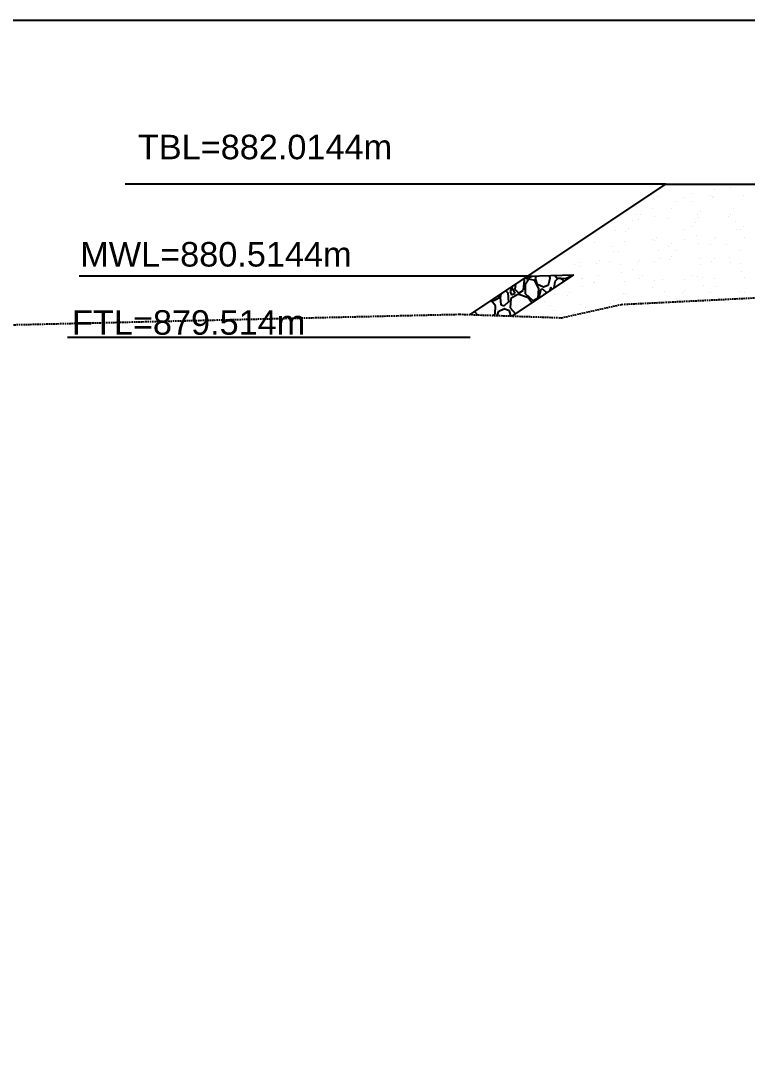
# Model space of a CAD drawing. Header units: millimetres. Extents: x 2640 to 12113, y 6003 to 13668.
# Drawn here: x 3913.5 to 4032, y 12209 to 12377.2 of the extents above; entities that cross this region are included whole.
import ezdxf

# ---------------------------------------------------------------- set-up
doc = ezdxf.new("R2010")
doc.units = ezdxf.units.MM
doc.linetypes.add('HIDDEN', pattern=[0.375, 0.25, -0.125])
doc.layers.add('GL', color=3, linetype='HIDDEN')
doc.styles.get("Standard").update_dxf_attribs({"font": 'arial.ttf'})

msp = doc.modelspace()

# ---------------------------------------------------------------- hatches: boundary and pattern name
h = msp.add_hatch()
h.set_pattern_fill('GRAVEL', color=256, scale=0.25, angle=90)
h.set_pattern_definition([(318.0127875, (15854.0981, 3462.3663), (57.149999996, -50.800000004), [0.8543036, -84.576209]), (274.969741, (15854.7331, 3461.7948), (-6.350000362, 76.19999997), [1.4660118, -145.1351222]), (222.510447, (15854.8601, 3460.3343), (69.849999976, 63.500000027), [1.0337038, -102.336807]), (357.273689, (15856.4476, 3457.8578), (-126.9999999993, 6.350000013), [1.3350113, -132.1660936]), (22.8336542, (15857.7811, 3457.7943), (-76.199999999, -31.7500000027), [1.3090842, -129.5995194]), (87.273689, (15858.9876, 3458.3023), (-6.350000013, -126.9999999993), [1.3350113, -132.1660936]), (127.6942405, (15859.0511, 3459.6358), (63.5000000048, -82.5499999963), [1.7654842, -174.7827883]), (162.2553284, (15857.9716, 3461.0328), (-139.699999996, 44.450000012), [1.6667988, -165.0131415]), (211.4295656, (15856.3841, 3461.5408), (-82.5499999956, -50.800000007), [1.3395325, -132.6138642]), (265.2363583, (15855.2411, 3460.8423), (6.350000011, 69.849999999), [1.5292832, -74.9348424]), (312.3974378, (15855.1141, 3459.31829), (69.8500000027, -76.1999999976), [1.9776948, -195.7919313]), (228.814075, (15856.5111, 3464.1443), (-38.100000003, -44.449999997), [0.6750113, -66.8264146]), (261.4692344, (15856.0666, 3463.6363), (12.6999999856, 82.550000002), [1.284205, -127.1365975]), (315, (15855.876, 3462.3663), (6.35, -1e-15), [0.8980233, -8.0822328]), (293.1985905, (15855.1141, 3461.9218), (-12.7, 31.75), [0.4836033, -47.876556]), (21.8014095, (15855.3046, 3461.4773), (-19.05, -6.35), [0.683914, -33.5118825]), (120.9637565, (15855.9396, 3461.7313), (-12.7, 19.05), [1.1107991, -35.9157454]), (251.565051, (15855.3681, 3462.6838), (6.35, 12.7), [0.8032179, -19.2772453]), (106.3895403, (15855.3046, 3457.7943), (-19.05, 63.5), [1.12522, -111.3970667]), (160.346176, (15854.9871, 3458.8738), (69.849999999, -25.400000002), [0.9439973, -93.4555392]), (23.1985905, (15854.0981, 3462.6838), (-31.75, -12.7), [0.9672002, -47.392959]), (73.6104597, (15854.9871, 3463.0648), (-19.0499999956, -63.500000001), [1.12522, -111.3970667]), (69.443955, (15859.2416, 3457.7943), (-12.7, -31.75), [1.085088, -53.1693358]), (24.7751406, (15859.6226, 3458.8103), (-69.849999983, -31.750000038), [0.9091803, -90.0089835]), (156.8014095, (15860.4481, 3462.7473), (-31.75, 12.7), [0.9672003, -47.392959]), (107.3540246, (15859.5591, 3463.1283), (25.400000005, -82.549999998), [1.0644569, -105.38094]), (159.443955, (15860.4481, 3459.6358), (31.75, -12.7), [0.542544, -53.7118798]), (191.309932, (15860.4481, 3462.3663), (-25.4, -6.35), [0.3237865, -32.0549874]), (255.963757, (15860.1306, 3462.3028), (6.35, 19.05), [1.3090842, -24.8726365]), (276.009006, (15859.8131, 3461.0328), (-6.350000003, 63.5), [1.2131675, -120.1034122]), (33.690068, (15856.5111, 3461.7313), (-12.7, -6.35), [0.9158097, -21.979441]), (83.1572266, (15857.2731, 3462.2393), (12.6999999943, 107.9500000007), [1.598892, -158.2900227]), (150.945396, (15857.4636, 3463.8268), (44.45, -25.4), [0.6537706, -64.7234808]), (180, (15856.892, 3464.144), (-6.35, -6.35), [0.381, -5.969]), (210.256437, (15859.6226, 3460.9058), (44.450000002, 25.399999997), [0.8821674, -87.334852]), (138.0127875, (15858.8606, 3460.4613), (-57.149999996, 50.800000004), [1.7086072, -83.7219055]), (90, (15857.5906, 3461.604), (-6.35, 6.35), [1.651, -4.699]), (55.3048465, (15857.5906, 3463.2553), (44.449999966, 63.500000024), [1.004024, -99.3982918]), (344.054604, (15858.1621, 3464.0808), (25.4, -6.35), [0.9245727, -45.304125]), (297.6459754, (15859.0511, 3463.8268), (63.4999999916, -120.6500000044), [1.5053627, -149.031161]), (265.4260787, (15859.7496, 3462.4933), (-6.35, -82.55), [1.5925737, -157.6646161])])
h.paths.add_polyline_path([(3986.81, 12329.225), (3993.669, 12328.991), (4003.718, 12335.69), (3996.228, 12335.504)])

# ---------------------------------------------------------------- linework, layer by layer
at = {"color": 1}
msp.add_line((4018.728, 12350.504), (3930.561, 12350.504), dxfattribs=at)
for p, q in [((3986.81, 12329.225), (4018.728, 12350.504)), ((4018.728, 12350.504), (4048.728, 12350.504)), ((4018.728, 12350.504), (4018.728, 12350.504)), ((3993.669, 12328.991), (4003.718, 12335.69)), ((3996.228, 12335.504), (4003.718, 12335.69))]:
    msp.add_line(p, q)
at = {"linetype": 'Continuous'}
for p, q in [((4016.377, 12348.667), (4016.377, 12348.667)), ((4022.917, 12348.944), (4022.917, 12348.944)), ((4026.072, 12348.609), (4026.072, 12348.609)), ((4026.754, 12349.68), (4026.754, 12349.68)), ((4029.359, 12349.964), (4029.359, 12349.964)), ((4031.39, 12348.639), (4031.39, 12348.639)), ((4016.708, 12348.159), (4016.708, 12348.159)), ((4016.968, 12348.026), (4016.968, 12348.026)), ((4017.397, 12348.494), (4017.397, 12348.494)), ((4020.394, 12347.628), (4020.394, 12347.628)), ((4021.602, 12348.319), (4021.602, 12348.319)), ((4023.091, 12347.622), (4023.091, 12347.622)), ((4026.421, 12348.275), (4026.421, 12348.275)), ((4026.496, 12348.479), (4026.496, 12348.479)), ((4014.033, 12345.577), (4014.033, 12345.577)), ((4014.651, 12345.498), (4014.651, 12345.498)), ((4016.648, 12346.602), (4016.648, 12346.602)), ((4016.822, 12345.28), (4016.822, 12345.28)), ((4019.711, 12346.557), (4019.711, 12346.557)), ((4023.967, 12345.597), (4023.967, 12345.597)), ((4024.396, 12346.065), (4024.396, 12346.065)), ((4029.009, 12345.204), (4029.009, 12345.204)), ((4029.225, 12345.626), (4029.225, 12345.626)), ((4029.813, 12346.514), (4029.813, 12346.514)), ((4010.38, 12344.26), (4010.38, 12344.26)), ((4013.351, 12344.506), (4013.351, 12344.506)), ((4014.326, 12344.724), (4014.326, 12344.724)), ((4019.22, 12344.884), (4019.22, 12344.884)), ((4022.864, 12343.574), (4022.864, 12343.574)), ((4023.545, 12344.172), (4023.545, 12344.172)), ((4024.114, 12345.044), (4024.114, 12345.044)), ((4030.085, 12344.449), (4030.085, 12344.449)), ((4031.396, 12343.635), (4031.396, 12343.635)), ((4006.99, 12342.454), (4006.99, 12342.454)), ((4010.554, 12342.938), (4010.554, 12342.938)), ((4012.197, 12342.82), (4012.197, 12342.82)), ((4012.626, 12343.288), (4012.626, 12343.288)), ((4021.651, 12343.069), (4021.651, 12343.069)), ((4023.817, 12342.107), (4023.817, 12342.107)), ((4030.259, 12343.127), (4030.259, 12343.127)), ((4030.967, 12343.167), (4030.967, 12343.167)), ((4004.286, 12340.596), (4004.286, 12340.596)), ((4007.167, 12340.978), (4007.167, 12340.978)), ((4009.881, 12340.292), (4009.881, 12340.292)), ((4012.061, 12341.138), (4012.061, 12341.138)), ((4016.504, 12341.523), (4016.504, 12341.523)), ((4016.955, 12341.298), (4016.955, 12341.298)), ((4017.277, 12341.83), (4017.277, 12341.83)), ((4019.197, 12340.391), (4019.197, 12340.391)), ((4019.626, 12340.859), (4019.626, 12340.859)), ((4021.849, 12341.458), (4021.849, 12341.458)), ((4023.991, 12340.785), (4023.991, 12340.785)), ((4026.086, 12340.699), (4026.086, 12340.699)), ((4026.743, 12341.618), (4026.743, 12341.618)), ((4026.768, 12341.77), (4026.768, 12341.77)), ((4028.651, 12340.639), (4028.651, 12340.639)), ((4031.637, 12341.778), (4031.637, 12341.778)), ((4010.144, 12339.472), (4010.144, 12339.472)), ((4011.009, 12339.488), (4011.009, 12339.488)), ((4017.548, 12339.765), (4017.548, 12339.765)), ((4019.726, 12338.647), (4019.726, 12338.647)), ((4020.408, 12339.718), (4020.408, 12339.718)), ((4029.093, 12338.555), (4029.093, 12338.555)), ((4030.713, 12339.677), (4030.713, 12339.677)), ((3999.729, 12337.595), (3999.729, 12337.595)), ((4003.783, 12337.42), (4003.783, 12337.42)), ((4004.623, 12337.755), (4004.623, 12337.755)), ((4004.74, 12337.146), (4004.74, 12337.146)), ((4007.427, 12337.614), (4007.427, 12337.614)), ((4007.856, 12338.082), (4007.856, 12338.082)), ((4009.517, 12337.915), (4009.517, 12337.915)), ((4011.28, 12337.423), (4011.28, 12337.423)), ((4014.047, 12337.667), (4014.047, 12337.667)), ((4014.411, 12338.075), (4014.411, 12338.075)), ((4016.88, 12337.863), (4016.88, 12337.863)), ((4017.723, 12338.443), (4017.723, 12338.443)), ((4019.305, 12338.235), (4019.305, 12338.235)), ((4024.199, 12338.395), (4024.199, 12338.395)), ((4024.445, 12337.335), (4024.445, 12337.335)), ((4026.197, 12337.961), (4026.197, 12337.961)), ((4026.626, 12338.429), (4026.626, 12338.429)), ((4029.239, 12337.716), (4029.239, 12337.716)), ((4030.985, 12337.612), (4030.985, 12337.612)), ((3996.085, 12335.306), (3996.085, 12335.306)), ((3997.423, 12335.369), (3997.423, 12335.369)), ((4007.687, 12335.616), (4007.687, 12335.616)), ((4011.454, 12336.101), (4011.454, 12336.101)), ((4013.365, 12336.596), (4013.365, 12336.596)), ((4014.426, 12335.185), (4014.426, 12335.185)), ((4014.855, 12335.653), (4014.855, 12335.653)), ((4022.879, 12335.664), (4022.879, 12335.664)), ((4023.88, 12335.433), (4023.88, 12335.433)), ((4024.717, 12335.27), (4024.717, 12335.27)), ((4026.712, 12335.121), (4026.712, 12335.121)), ((4031.159, 12336.29), (4031.159, 12336.29)), ((4031.606, 12335.281), (4031.606, 12335.281)), ((3995.656, 12334.838), (3995.656, 12334.838)), ((3997.347, 12334.161), (3997.347, 12334.161)), ((3998.472, 12334.804), (3998.472, 12334.804)), ((4001.327, 12333.564), (4001.327, 12333.564)), ((4002.241, 12334.321), (4002.241, 12334.321)), ((4005.012, 12335.081), (4005.012, 12335.081)), ((4005.11, 12335.086), (4005.11, 12335.086)), ((4005.186, 12333.759), (4005.186, 12333.759)), ((4007.005, 12334.544), (4007.005, 12334.544)), ((4007.135, 12334.481), (4007.135, 12334.481)), ((4012.03, 12334.641), (4012.03, 12334.641)), ((4016.518, 12333.613), (4016.518, 12333.613)), ((4016.924, 12334.801), (4016.924, 12334.801)), ((4018.177, 12334.993), (4018.177, 12334.993)), ((4021.818, 12334.961), (4021.818, 12334.961)), ((4024.891, 12333.948), (4024.891, 12333.948)), ((4026.783, 12333.86), (4026.783, 12333.86)), ((3992.204, 12332.463), (3992.204, 12332.463)), ((3993.34, 12332.309), (3993.34, 12332.309)), ((3998.744, 12332.739), (3998.744, 12332.739)), ((4000.644, 12332.493), (4000.644, 12332.493)), ((4002.656, 12332.408), (4002.656, 12332.408)), ((4003.085, 12332.876), (4003.085, 12332.876)), ((4011.909, 12332.651), (4011.909, 12332.651)), ((4012.11, 12332.656), (4012.11, 12332.656)), ((4018.449, 12332.928), (4018.449, 12332.928)), ((4020.422, 12331.808), (4020.422, 12331.808)), ((4021.426, 12332.755), (4021.426, 12332.755)), ((4021.855, 12333.223), (4021.855, 12333.223)), ((4026.1, 12332.789), (4026.1, 12332.789)), ((4030.88, 12333.004), (4030.88, 12333.004)), ((4031.613, 12332.84), (4031.613, 12332.84)), ((3990.188, 12330.415), (3990.188, 12330.415)), ((3991.315, 12330.1), (3991.315, 12330.1)), ((3992.476, 12330.398), (3992.476, 12330.398)), ((3994.284, 12330.442), (3994.284, 12330.442)), ((3994.966, 12331.513), (3994.966, 12331.513)), ((3995.082, 12330.575), (3995.082, 12330.575)), ((3998.918, 12331.417), (3998.918, 12331.417)), ((3999.976, 12330.735), (3999.976, 12330.735)), ((4004.87, 12330.895), (4004.87, 12330.895)), ((4005.64, 12330.309), (4005.64, 12330.309)), ((4009.764, 12331.055), (4009.764, 12331.055)), ((4010.158, 12331.562), (4010.158, 12331.562)), ((4014.658, 12331.215), (4014.658, 12331.215)), ((4018.623, 12331.606), (4018.623, 12331.606)), ((4019.552, 12331.375), (4019.552, 12331.375)), ((4024.446, 12331.535), (4024.446, 12331.535)), ((3988.606, 12329.461), (3988.606, 12329.461)), ((3990.886, 12329.631), (3990.886, 12329.631)), ((3992.65, 12329.075), (3992.65, 12329.075)), ((4000.34, 12329.88), (4000.34, 12329.88)), ((4003.798, 12329.51), (4003.798, 12329.51))]:
    msp.add_line(p, q, dxfattribs=at)
at = {"color": 4}
msp.add_line((3996.228, 12335.504), (3923.061, 12335.504), dxfattribs=at)
at = {"color": 6}
msp.add_line((3986.81, 12325.504), (3921.143, 12325.504), dxfattribs=at)
msp.add_lwpolyline([(3529.04, 11765.403), (4279.04, 11765.403), (4279.04, 12377.195), (3529.04, 12377.195)], close=True)
at = {"layer": 'GL'}
msp.add_lwpolyline([(3760.73, 12325.674), (3810.514, 12325.944), (3844.709, 12326.764), (3861.461, 12326.374), (3985.095, 12329.284), (4001.756, 12328.714), (4011.554, 12330.894), (4033.728, 12331.984), (4042.829, 12328.054), (4049.091, 12324.774), (4049.75, 12320.314), (4058.609, 11875.944), (4060.866, 11841.964)], dxfattribs=at)

# ---------------------------------------------------------------- texts
at = {"color": 1, "insert": (3974.099, 12358.572), "char_height": 4, "attachment_point": 3}
msp.add_mtext_dynamic_manual_height_columns('TBL=882.0144m', width=39.40702, gutter_width=20, heights=[0], dxfattribs=at)
at = {"color": 4, "insert": (3967.485, 12341.065), "char_height": 4, "attachment_point": 3}
msp.add_mtext_dynamic_manual_height_columns('MWL=880.5144m', width=39.40702, gutter_width=20, heights=[0], dxfattribs=at)
at = {"color": 6, "insert": (3959.933, 12329.945), "char_height": 4, "attachment_point": 3}
msp.add_mtext_dynamic_manual_height_columns('FTL=879.514m', width=39.40702, gutter_width=20, heights=[0], dxfattribs=at)

doc.saveas('drawing.dxf')
